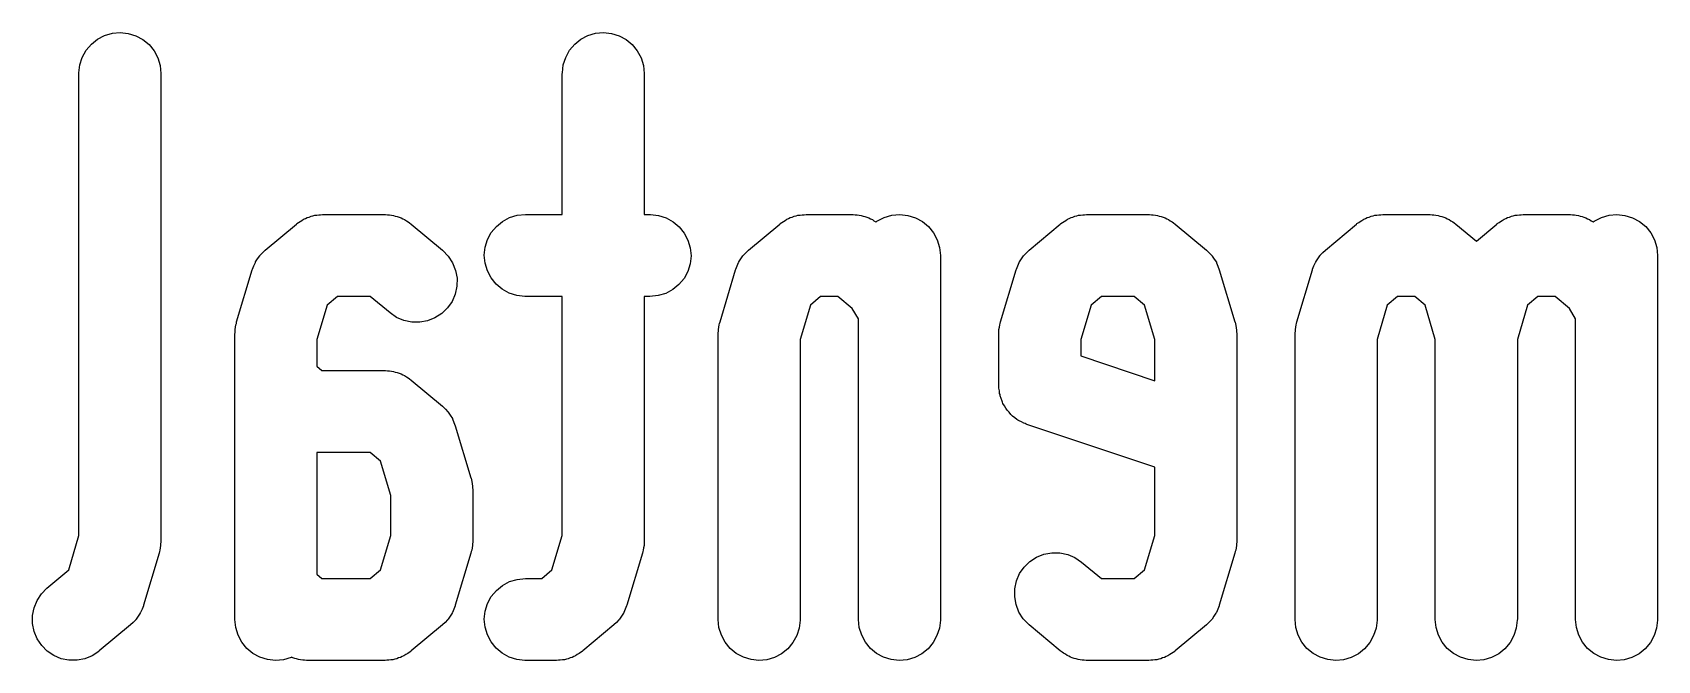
# Model space of a CAD drawing. Extents: x 69 to 230, y -100 to -50.
# Drawn here: x 155.13 to 162.58, y -59.07 to -56.19 of the extents above; entities that cross this region are included whole.
import ezdxf

# ---------------------------------------------------------------- set-up
doc = ezdxf.new("R2010")
doc.units = 0
doc.layers.add('BLACK', color=7, linetype='CONTINUOUS')

msp = doc.modelspace()

# ---------------------------------------------------------------- linework, layer by layer
at = {"layer": 'BLACK', "linetype": 'CONTINUOUS'}
for p, q in [((155.433, -56.2241), (155.465, -56.2071)), ((155.465, -56.2071), (155.501, -56.1968)), ((155.501, -56.1968), (155.537, -56.1935)), ((155.537, -56.1935), (155.573, -56.1973)), ((155.573, -56.1973), (155.608, -56.2081)), ((155.608, -56.2081), (155.641, -56.2255)), ((157.647, -56.2241), (157.68, -56.2071)), ((157.68, -56.2071), (157.715, -56.1968)), ((157.715, -56.1968), (157.751, -56.1935)), ((157.751, -56.1935), (157.788, -56.1973)), ((157.788, -56.1973), (157.823, -56.2081)), ((157.823, -56.2081), (157.855, -56.2255)), ((155.363, -56.3071), (155.381, -56.275)), ((155.381, -56.275), (155.405, -56.247)), ((155.405, -56.247), (155.433, -56.2241)), ((155.641, -56.2255), (155.669, -56.2488)), ((155.669, -56.2488), (155.692, -56.2772)), ((155.692, -56.2772), (155.709, -56.3095)), ((157.578, -56.3071), (157.595, -56.275)), ((157.595, -56.275), (157.619, -56.247)), ((157.619, -56.247), (157.647, -56.2241)), ((157.855, -56.2255), (157.883, -56.2488)), ((157.883, -56.2488), (157.906, -56.2772)), ((157.906, -56.2772), (157.923, -56.3095)), ((155.348, -56.3783), (155.352, -56.342)), ((155.352, -56.342), (155.363, -56.3071)), ((155.709, -56.3095), (155.72, -56.3445)), ((155.72, -56.3445), (155.723, -56.381)), ((157.563, -56.3783), (157.567, -56.342)), ((157.567, -56.342), (157.578, -56.3071)), ((157.923, -56.3095), (157.934, -56.3445)), ((157.934, -56.3445), (157.938, -56.381)), ((155.348, -56.381), (155.348, -56.3783)), ((155.348, -58.4963), (155.348, -56.381)), ((155.723, -56.381), (155.723, -58.5238)), ((157.562, -56.381), (157.563, -56.3783)), ((157.562, -57.0268), (157.562, -56.381)), ((157.938, -56.381), (157.938, -57.0268)), ((156.437, -57.0294), (156.447, -57.0276)), ((156.447, -57.0276), (156.455, -57.0276)), ((156.455, -57.0276), (156.464, -57.0268)), ((156.464, -57.0268), (156.75, -57.0268)), ((156.75, -57.0268), (156.753, -57.0268)), ((156.753, -57.0268), (156.761, -57.0278)), ((156.761, -57.0278), (156.77, -57.0279)), ((156.77, -57.0279), (156.78, -57.0298)), ((157.356, -57.0304), (157.393, -57.0268)), ((157.393, -57.0268), (157.562, -57.0268)), ((157.938, -57.0268), (157.964, -57.0268)), ((157.964, -57.0268), (157.967, -57.0268)), ((157.967, -57.0268), (158.003, -57.0309)), ((158.652, -57.0294), (158.661, -57.0276)), ((158.661, -57.0276), (158.67, -57.0276)), ((158.67, -57.0276), (158.679, -57.0268)), ((158.679, -57.0268), (158.893, -57.0268)), ((158.893, -57.0268), (158.895, -57.0268)), ((158.895, -57.0268), (158.904, -57.0278)), ((158.904, -57.0278), (158.913, -57.0279)), ((158.913, -57.0279), (158.922, -57.0298)), ((159.072, -57.0301), (159.108, -57.0268)), ((159.108, -57.0268), (159.145, -57.0306)), ((159.937, -57.0294), (159.947, -57.0276)), ((159.947, -57.0276), (159.955, -57.0276)), ((159.955, -57.0276), (159.964, -57.0268)), ((159.964, -57.0268), (160.25, -57.0268)), ((160.25, -57.0268), (160.253, -57.0268)), ((160.253, -57.0268), (160.261, -57.0278)), ((160.261, -57.0278), (160.27, -57.0279)), ((160.27, -57.0279), (160.28, -57.0298)), ((161.294, -57.0294), (161.304, -57.0276)), ((161.304, -57.0276), (161.313, -57.0276)), ((161.313, -57.0276), (161.321, -57.0268)), ((161.321, -57.0268), (161.536, -57.0268)), ((161.536, -57.0268), (161.538, -57.0268)), ((161.538, -57.0268), (161.547, -57.0278)), ((161.547, -57.0278), (161.556, -57.0279)), ((161.556, -57.0279), (161.565, -57.0298)), ((161.937, -57.0294), (161.947, -57.0276)), ((161.947, -57.0276), (161.955, -57.0276)), ((161.955, -57.0276), (161.964, -57.0268)), ((161.964, -57.0268), (162.179, -57.0268)), ((162.179, -57.0268), (162.181, -57.0268)), ((162.181, -57.0268), (162.19, -57.0278)), ((162.19, -57.0278), (162.199, -57.0279)), ((162.199, -57.0279), (162.208, -57.0298)), ((162.358, -57.0301), (162.394, -57.0268)), ((162.394, -57.0268), (162.431, -57.0306)), ((156.201, -57.1893), (156.344, -57.0702)), ((156.344, -57.0702), (156.346, -57.0686)), ((156.346, -57.0686), (156.354, -57.0637)), ((156.354, -57.0637), (156.361, -57.0581)), ((156.361, -57.0581), (156.369, -57.0537)), ((156.369, -57.0537), (156.377, -57.0484)), ((156.377, -57.0484), (156.385, -57.0451)), ((156.385, -57.0451), (156.393, -57.0409)), ((156.393, -57.0409), (156.402, -57.0382)), ((156.402, -57.0382), (156.411, -57.0346)), ((156.411, -57.0346), (156.419, -57.0329)), ((156.419, -57.0329), (156.428, -57.0304)), ((156.428, -57.0304), (156.437, -57.0294)), ((156.78, -57.0298), (156.789, -57.0309)), ((156.789, -57.0309), (156.797, -57.0336)), ((156.797, -57.0336), (156.806, -57.0354)), ((156.806, -57.0354), (156.815, -57.0391)), ((156.815, -57.0391), (156.824, -57.0419)), ((156.824, -57.0419), (156.832, -57.0462)), ((156.832, -57.0462), (156.84, -57.0497)), ((156.84, -57.0497), (156.848, -57.055)), ((156.848, -57.055), (156.856, -57.0596)), ((156.856, -57.0596), (156.863, -57.0653)), ((156.863, -57.0653), (156.87, -57.0702)), ((156.87, -57.0702), (157.013, -57.1893)), ((157.237, -57.1094), (157.261, -57.0812)), ((157.261, -57.0812), (157.289, -57.0581)), ((157.289, -57.0581), (157.321, -57.0409)), ((157.321, -57.0409), (157.356, -57.0304)), ((158.003, -57.0309), (158.038, -57.0419)), ((158.038, -57.0419), (158.07, -57.0596)), ((158.07, -57.0596), (158.098, -57.0831)), ((158.098, -57.0831), (158.121, -57.1116)), ((158.416, -57.1893), (158.559, -57.0702)), ((158.559, -57.0702), (158.561, -57.0686)), ((158.561, -57.0686), (158.568, -57.0637)), ((158.568, -57.0637), (158.575, -57.0581)), ((158.575, -57.0581), (158.583, -57.0537)), ((158.583, -57.0537), (158.591, -57.0484)), ((158.591, -57.0484), (158.599, -57.0451)), ((158.599, -57.0451), (158.607, -57.0409)), ((158.607, -57.0409), (158.616, -57.0382)), ((158.616, -57.0382), (158.625, -57.0346)), ((158.625, -57.0346), (158.634, -57.0329)), ((158.634, -57.0329), (158.642, -57.0304)), ((158.642, -57.0304), (158.652, -57.0294)), ((158.922, -57.0298), (158.932, -57.0309)), ((158.932, -57.0309), (158.94, -57.0336)), ((158.94, -57.0336), (158.949, -57.0354)), ((158.949, -57.0354), (158.958, -57.0391)), ((158.958, -57.0391), (158.967, -57.0419)), ((158.967, -57.0419), (158.974, -57.0462)), ((158.974, -57.0462), (158.983, -57.0497)), ((158.983, -57.0497), (158.99, -57.055)), ((158.99, -57.055), (158.999, -57.0596)), ((158.999, -57.0596), (159, -57.0608)), ((159, -57.0608), (159.004, -57.0574)), ((159.004, -57.0574), (159.037, -57.0404)), ((159.037, -57.0404), (159.072, -57.0301)), ((159.145, -57.0306), (159.18, -57.0414)), ((159.18, -57.0414), (159.212, -57.0588)), ((159.212, -57.0588), (159.24, -57.0822)), ((159.24, -57.0822), (159.263, -57.1105)), ((159.701, -57.1893), (159.844, -57.0702)), ((159.844, -57.0702), (159.846, -57.0686)), ((159.846, -57.0686), (159.854, -57.0637)), ((159.854, -57.0637), (159.861, -57.0581)), ((159.861, -57.0581), (159.869, -57.0537)), ((159.869, -57.0537), (159.877, -57.0484)), ((159.877, -57.0484), (159.885, -57.0451)), ((159.885, -57.0451), (159.893, -57.0409)), ((159.893, -57.0409), (159.902, -57.0382)), ((159.902, -57.0382), (159.911, -57.0346)), ((159.911, -57.0346), (159.919, -57.0329)), ((159.919, -57.0329), (159.928, -57.0304)), ((159.928, -57.0304), (159.937, -57.0294)), ((160.28, -57.0298), (160.289, -57.0309)), ((160.289, -57.0309), (160.297, -57.0336)), ((160.297, -57.0336), (160.306, -57.0354)), ((160.306, -57.0354), (160.315, -57.0391)), ((160.315, -57.0391), (160.324, -57.0419)), ((160.324, -57.0419), (160.332, -57.0462)), ((160.332, -57.0462), (160.34, -57.0497)), ((160.34, -57.0497), (160.348, -57.055)), ((160.348, -57.055), (160.356, -57.0596)), ((160.356, -57.0596), (160.363, -57.0653)), ((160.363, -57.0653), (160.37, -57.0702)), ((160.37, -57.0702), (160.513, -57.1893)), ((161.059, -57.1893), (161.201, -57.0702)), ((161.201, -57.0702), (161.203, -57.0686)), ((161.203, -57.0686), (161.211, -57.0637)), ((161.211, -57.0637), (161.218, -57.0581)), ((161.218, -57.0581), (161.226, -57.0537)), ((161.226, -57.0537), (161.234, -57.0484)), ((161.234, -57.0484), (161.242, -57.0451)), ((161.242, -57.0451), (161.25, -57.0409)), ((161.25, -57.0409), (161.259, -57.0382)), ((161.259, -57.0382), (161.268, -57.0346)), ((161.268, -57.0346), (161.277, -57.0329)), ((161.277, -57.0329), (161.285, -57.0304)), ((161.285, -57.0304), (161.294, -57.0294)), ((161.565, -57.0298), (161.575, -57.0309)), ((161.575, -57.0309), (161.583, -57.0336)), ((161.583, -57.0336), (161.592, -57.0354)), ((161.592, -57.0354), (161.601, -57.0391)), ((161.601, -57.0391), (161.61, -57.0419)), ((161.61, -57.0419), (161.617, -57.0462)), ((161.617, -57.0462), (161.625, -57.0497)), ((161.625, -57.0497), (161.633, -57.055)), ((161.633, -57.055), (161.642, -57.0596)), ((161.642, -57.0596), (161.648, -57.0653)), ((161.648, -57.0653), (161.656, -57.0702)), ((161.656, -57.0702), (161.75, -57.1488)), ((161.75, -57.1488), (161.844, -57.0702)), ((161.844, -57.0702), (161.846, -57.0686)), ((161.846, -57.0686), (161.854, -57.0637)), ((161.854, -57.0637), (161.861, -57.0581)), ((161.861, -57.0581), (161.869, -57.0537)), ((161.869, -57.0537), (161.877, -57.0484)), ((161.877, -57.0484), (161.885, -57.0451)), ((161.885, -57.0451), (161.893, -57.0409)), ((161.893, -57.0409), (161.902, -57.0382)), ((161.902, -57.0382), (161.911, -57.0346)), ((161.911, -57.0346), (161.919, -57.0329)), ((161.919, -57.0329), (161.928, -57.0304)), ((161.928, -57.0304), (161.937, -57.0294)), ((162.208, -57.0298), (162.218, -57.0309)), ((162.218, -57.0309), (162.226, -57.0336)), ((162.226, -57.0336), (162.235, -57.0354)), ((162.235, -57.0354), (162.243, -57.0391)), ((162.243, -57.0391), (162.252, -57.0419)), ((162.252, -57.0419), (162.26, -57.0462)), ((162.26, -57.0462), (162.268, -57.0497)), ((162.268, -57.0497), (162.276, -57.055)), ((162.276, -57.055), (162.285, -57.0596)), ((162.285, -57.0596), (162.286, -57.0608)), ((162.286, -57.0608), (162.29, -57.0574)), ((162.29, -57.0574), (162.323, -57.0404)), ((162.323, -57.0404), (162.358, -57.0301)), ((162.431, -57.0306), (162.466, -57.0414)), ((162.466, -57.0414), (162.498, -57.0588)), ((162.498, -57.0588), (162.526, -57.0822)), ((162.526, -57.0822), (162.549, -57.1105)), ((157.205, -57.213), (157.209, -57.1766)), ((157.209, -57.1766), (157.22, -57.1416)), ((157.22, -57.1416), (157.237, -57.1094)), ((158.121, -57.1116), (158.138, -57.144)), ((158.138, -57.144), (158.148, -57.1792)), ((159.263, -57.1105), (159.28, -57.1428)), ((159.28, -57.1428), (159.291, -57.1779)), ((162.549, -57.1105), (162.566, -57.1428)), ((162.566, -57.1428), (162.577, -57.1779)), ((156.149, -57.2615), (156.156, -57.2459)), ((156.156, -57.2447), (156.157, -57.2433)), ((156.156, -57.2459), (156.156, -57.2447)), ((156.157, -57.2433), (156.166, -57.2294)), ((156.166, -57.2294), (156.176, -57.2154)), ((156.176, -57.2154), (156.177, -57.2143)), ((156.177, -57.2143), (156.178, -57.2131)), ((156.178, -57.2131), (156.19, -57.2013)), ((156.19, -57.2013), (156.201, -57.1893)), ((157.013, -57.1893), (157.015, -57.191)), ((157.015, -57.191), (157.04, -57.2174)), ((157.04, -57.2174), (157.06, -57.2482)), ((157.06, -57.2482), (157.073, -57.2823)), ((157.209, -57.2494), (157.205, -57.213)), ((157.219, -57.2845), (157.209, -57.2494)), ((158.148, -57.252), (158.137, -57.2869)), ((158.148, -57.1792), (158.152, -57.2156)), ((158.152, -57.2156), (158.148, -57.252)), ((158.363, -57.2615), (158.37, -57.2459)), ((158.37, -57.2459), (158.371, -57.2447)), ((158.371, -57.2433), (158.381, -57.2294)), ((158.371, -57.2447), (158.371, -57.2433)), ((158.381, -57.2294), (158.39, -57.2154)), ((158.39, -57.2154), (158.391, -57.2143)), ((158.391, -57.2143), (158.392, -57.2131)), ((158.392, -57.2131), (158.404, -57.2013)), ((158.404, -57.2013), (158.416, -57.1893)), ((159.291, -57.1779), (159.295, -57.2143)), ((159.295, -57.2143), (159.295, -58.881)), ((159.649, -57.2615), (159.656, -57.2459)), ((159.656, -57.2447), (159.657, -57.2433)), ((159.656, -57.2459), (159.656, -57.2447)), ((159.657, -57.2433), (159.666, -57.2294)), ((159.666, -57.2294), (159.676, -57.2154)), ((159.676, -57.2154), (159.677, -57.2143)), ((159.677, -57.2143), (159.678, -57.2131)), ((159.678, -57.2131), (159.69, -57.2013)), ((159.69, -57.2013), (159.701, -57.1893)), ((160.513, -57.1893), (160.515, -57.191)), ((160.515, -57.191), (160.527, -57.2031)), ((160.527, -57.2031), (160.538, -57.2151)), ((160.538, -57.2151), (160.539, -57.2163)), ((160.539, -57.2163), (160.54, -57.2174)), ((160.54, -57.2174), (160.549, -57.2316)), ((160.549, -57.2316), (160.559, -57.2456)), ((160.559, -57.2456), (160.559, -57.247)), ((160.559, -57.247), (160.56, -57.2482)), ((160.56, -57.2482), (160.566, -57.2639)), ((161.006, -57.2615), (161.013, -57.2459)), ((161.013, -57.2459), (161.014, -57.2447)), ((161.014, -57.2433), (161.024, -57.2294)), ((161.014, -57.2447), (161.014, -57.2433)), ((161.024, -57.2294), (161.033, -57.2154)), ((161.033, -57.2154), (161.034, -57.2143)), ((161.034, -57.2143), (161.035, -57.2131)), ((161.035, -57.2131), (161.047, -57.2013)), ((161.047, -57.2013), (161.059, -57.1893)), ((162.577, -57.1779), (162.58, -57.2143)), ((162.58, -57.2143), (162.58, -58.881)), ((156.07, -57.5176), (156.142, -57.2795)), ((156.142, -57.2795), (156.143, -57.277)), ((156.143, -57.277), (156.149, -57.2615)), ((157.073, -57.2823), (157.08, -57.3183)), ((157.08, -57.3183), (157.079, -57.3549)), ((157.236, -57.317), (157.219, -57.2845)), ((157.259, -57.3455), (157.236, -57.317)), ((158.12, -57.3191), (158.096, -57.3473)), ((158.137, -57.2869), (158.12, -57.3191)), ((158.285, -57.5175), (158.356, -57.2795)), ((158.356, -57.2795), (158.357, -57.277)), ((158.357, -57.277), (158.363, -57.2615)), ((159.57, -57.5176), (159.642, -57.2795)), ((159.642, -57.2795), (159.643, -57.277)), ((159.643, -57.277), (159.649, -57.2615)), ((160.566, -57.2639), (160.572, -57.2795)), ((160.572, -57.2795), (160.644, -57.5175)), ((160.928, -57.5175), (160.999, -57.2795)), ((160.999, -57.2795), (161, -57.277)), ((161, -57.277), (161.006, -57.2615)), ((157.071, -57.3907), (157.057, -57.4243)), ((157.079, -57.3549), (157.071, -57.3907)), ((157.287, -57.369), (157.259, -57.3455)), ((157.319, -57.3866), (157.287, -57.369)), ((157.354, -57.3977), (157.319, -57.3866)), ((157.39, -57.4018), (157.354, -57.3977)), ((158.001, -57.3982), (157.964, -57.4018)), ((158.036, -57.3876), (158.001, -57.3982)), ((158.068, -57.3705), (158.036, -57.3876)), ((158.096, -57.3473), (158.068, -57.3705)), ((156.485, -57.4413), (156.438, -57.5989)), ((156.532, -57.4018), (156.485, -57.4413)), ((156.682, -57.4018), (156.532, -57.4018)), ((156.773, -57.4774), (156.682, -57.4018)), ((157.036, -57.4544), (157.01, -57.4799)), ((157.057, -57.4243), (157.036, -57.4544)), ((157.393, -57.4018), (157.39, -57.4018)), ((157.562, -57.4018), (157.393, -57.4018)), ((157.562, -58.4963), (157.562, -57.4018)), ((157.964, -57.4018), (157.938, -57.4018)), ((157.938, -57.4018), (157.938, -58.5238)), ((158.699, -57.4413), (158.652, -57.5989)), ((158.746, -57.4018), (158.699, -57.4413)), ((158.825, -57.4018), (158.746, -57.4018)), ((158.891, -57.457), (158.825, -57.4018)), ((158.92, -57.5043), (158.891, -57.457)), ((159.985, -57.4413), (159.938, -57.5989)), ((160.032, -57.4018), (159.985, -57.4413)), ((160.182, -57.4018), (160.032, -57.4018)), ((160.229, -57.4413), (160.182, -57.4018)), ((160.277, -57.5989), (160.229, -57.4413)), ((161.342, -57.4413), (161.295, -57.5989)), ((161.389, -57.4018), (161.342, -57.4413)), ((161.468, -57.4018), (161.389, -57.4018)), ((161.515, -57.4413), (161.468, -57.4018)), ((161.562, -57.5989), (161.515, -57.4413)), ((161.985, -57.4413), (161.938, -57.5989)), ((162.032, -57.4018), (161.985, -57.4413)), ((162.111, -57.4018), (162.032, -57.4018)), ((162.177, -57.457), (162.111, -57.4018)), ((162.205, -57.5043), (162.177, -57.457)), ((156.063, -57.5535), (156.065, -57.543)), ((156.065, -57.543), (156.067, -57.5324)), ((156.067, -57.5324), (156.069, -57.5251)), ((156.069, -57.5251), (156.07, -57.5176)), ((156.803, -57.4979), (156.773, -57.4774)), ((156.837, -57.5122), (156.803, -57.4979)), ((156.873, -57.5197), (156.837, -57.5122)), ((156.909, -57.5201), (156.873, -57.5197)), ((156.945, -57.5134), (156.909, -57.5201)), ((156.979, -57.4998), (156.945, -57.5134)), ((157.01, -57.4799), (156.979, -57.4998)), ((158.278, -57.5535), (158.28, -57.543)), ((158.28, -57.543), (158.281, -57.5324)), ((158.281, -57.5324), (158.283, -57.5251)), ((158.283, -57.5251), (158.285, -57.5175)), ((158.92, -58.881), (158.92, -57.5043)), ((159.563, -57.5535), (159.565, -57.543)), ((159.565, -57.543), (159.567, -57.5324)), ((159.567, -57.5324), (159.569, -57.5251)), ((159.569, -57.5251), (159.57, -57.5176)), ((160.644, -57.5175), (160.645, -57.5201)), ((160.645, -57.5201), (160.646, -57.5276)), ((160.646, -57.5276), (160.648, -57.535)), ((160.648, -57.535), (160.649, -57.5456)), ((160.649, -57.5456), (160.651, -57.5561)), ((160.921, -57.5535), (160.923, -57.543)), ((160.923, -57.543), (160.924, -57.5324)), ((160.924, -57.5324), (160.926, -57.5251)), ((160.926, -57.5251), (160.928, -57.5175)), ((162.205, -58.881), (162.205, -57.5043)), ((156.062, -57.5714), (156.063, -57.5688)), ((156.062, -58.881), (156.062, -57.5714)), ((156.063, -57.5612), (156.063, -57.5535)), ((156.063, -57.5688), (156.063, -57.5612)), ((156.438, -57.5989), (156.438, -57.7217)), ((158.277, -57.5688), (158.278, -57.5612)), ((158.277, -57.5714), (158.277, -57.5688)), ((158.277, -58.881), (158.277, -57.5714)), ((158.278, -57.5612), (158.278, -57.5535)), ((158.652, -57.5989), (158.652, -58.881)), ((159.562, -57.5714), (159.563, -57.5688)), ((159.562, -57.8095), (159.562, -57.5714)), ((159.563, -57.5612), (159.563, -57.5535)), ((159.563, -57.5688), (159.563, -57.5612)), ((159.938, -57.5989), (159.938, -57.6744)), ((160.277, -57.7875), (160.277, -57.5989)), ((160.651, -57.5561), (160.651, -57.5638)), ((160.651, -57.5638), (160.652, -57.5714)), ((160.652, -57.5714), (160.652, -58.5238)), ((160.92, -57.5688), (160.921, -57.5612)), ((160.92, -57.5714), (160.92, -57.5688)), ((160.92, -58.881), (160.92, -57.5714)), ((160.921, -57.5612), (160.921, -57.5535)), ((161.295, -57.5989), (161.295, -58.881)), ((161.562, -58.881), (161.562, -57.5989)), ((161.938, -57.5989), (161.938, -58.881)), ((159.938, -57.6744), (160.277, -57.7875)), ((156.438, -57.7217), (156.461, -57.7411)), ((156.461, -57.7411), (156.75, -57.7411)), ((156.75, -57.7411), (156.753, -57.7411)), ((156.753, -57.7411), (156.761, -57.7421)), ((156.761, -57.7421), (156.77, -57.7422)), ((156.77, -57.7422), (156.78, -57.7441)), ((156.78, -57.7441), (156.789, -57.7452)), ((156.789, -57.7452), (156.797, -57.7478)), ((156.797, -57.7478), (156.806, -57.7497)), ((156.806, -57.7497), (156.815, -57.7534)), ((156.815, -57.7534), (156.824, -57.7562)), ((156.824, -57.7562), (156.832, -57.7605)), ((156.832, -57.7605), (156.84, -57.764)), ((156.84, -57.764), (156.848, -57.7693)), ((156.848, -57.7693), (156.856, -57.7739)), ((156.856, -57.7739), (156.863, -57.7796)), ((156.863, -57.7796), (156.87, -57.7845)), ((156.87, -57.7845), (157.013, -57.9036)), ((159.563, -57.8153), (159.562, -57.8095)), ((159.563, -57.8212), (159.563, -57.8153)), ((159.565, -57.8335), (159.563, -57.8212)), ((159.566, -57.8459), (159.565, -57.8335)), ((159.568, -57.8515), (159.566, -57.8459)), ((157.013, -57.9036), (157.015, -57.9053)), ((157.015, -57.9053), (157.027, -57.9174)), ((157.027, -57.9174), (157.038, -57.9294)), ((159.569, -57.8573), (159.568, -57.8515)), ((159.573, -57.869), (159.569, -57.8573)), ((159.577, -57.881), (159.573, -57.869)), ((159.579, -57.8861), (159.577, -57.881)), ((159.581, -57.8916), (159.579, -57.8861)), ((159.588, -57.9023), (159.581, -57.8916)), ((159.594, -57.9133), (159.588, -57.9023)), ((159.598, -57.9178), (159.594, -57.9133)), ((159.601, -57.9228), (159.598, -57.9178)), ((157.038, -57.9294), (157.039, -57.9306)), ((157.039, -57.9306), (157.04, -57.9317)), ((157.04, -57.9317), (157.049, -57.9459)), ((157.049, -57.9459), (157.059, -57.9599)), ((157.059, -57.9599), (157.059, -57.9613)), ((157.059, -57.9613), (157.06, -57.9625)), ((157.06, -57.9625), (157.066, -57.9782)), ((157.066, -57.9782), (157.072, -57.9937)), ((157.072, -57.9937), (157.144, -58.2318)), ((159.609, -57.932), (159.601, -57.9228)), ((159.617, -57.9416), (159.609, -57.932)), ((159.621, -57.9454), (159.617, -57.9416)), ((159.625, -57.9497), (159.621, -57.9454)), ((159.636, -57.957), (159.625, -57.9497)), ((159.645, -57.965), (159.636, -57.957)), ((159.65, -57.9677), (159.645, -57.965)), ((159.655, -57.9712), (159.65, -57.9677)), ((159.666, -57.9764), (159.655, -57.9712)), ((159.677, -57.9824), (159.666, -57.9764)), ((159.683, -57.9841), (159.677, -57.9824)), ((159.688, -57.9866), (159.683, -57.9841)), ((159.691, -57.9874), (159.688, -57.9866)), ((160.277, -58.1828), (159.691, -57.9874)), ((156.438, -58.1161), (156.438, -58.6741)), ((156.682, -58.1161), (156.438, -58.1161)), ((156.729, -58.1555), (156.682, -58.1161)), ((156.777, -58.3132), (156.729, -58.1555)), ((160.277, -58.4963), (160.277, -58.1828)), ((157.144, -58.2318), (157.145, -58.2343)), ((157.145, -58.2343), (157.146, -58.2419)), ((157.146, -58.2419), (157.148, -58.2493)), ((157.148, -58.2493), (157.149, -58.2599)), ((157.149, -58.2599), (157.151, -58.2704)), ((157.151, -58.2704), (157.151, -58.2781)), ((157.151, -58.2781), (157.152, -58.2857)), ((157.152, -58.2857), (157.152, -58.5238)), ((156.777, -58.4963), (156.777, -58.3132)), ((155.301, -58.654), (155.348, -58.4963)), ((156.729, -58.654), (156.777, -58.4963)), ((157.515, -58.654), (157.562, -58.4963)), ((160.229, -58.654), (160.277, -58.4963)), ((155.715, -58.5777), (155.644, -58.8158)), ((155.717, -58.5701), (155.715, -58.5777)), ((155.719, -58.5628), (155.717, -58.5701)), ((155.72, -58.5522), (155.719, -58.5628)), ((155.722, -58.5418), (155.72, -58.5522)), ((155.723, -58.5264), (155.722, -58.5341)), ((155.722, -58.5341), (155.722, -58.5418)), ((155.723, -58.5238), (155.723, -58.5264)), ((157.144, -58.5777), (157.072, -58.8158)), ((157.145, -58.5701), (157.144, -58.5777)), ((157.148, -58.5628), (157.145, -58.5701)), ((157.149, -58.5522), (157.148, -58.5628)), ((157.151, -58.5418), (157.149, -58.5522)), ((157.152, -58.5264), (157.151, -58.5341)), ((157.151, -58.5341), (157.151, -58.5418)), ((157.152, -58.5238), (157.152, -58.5264)), ((157.93, -58.5777), (157.858, -58.8158)), ((157.931, -58.5701), (157.93, -58.5777)), ((157.933, -58.5628), (157.931, -58.5701)), ((157.935, -58.5522), (157.933, -58.5628)), ((157.937, -58.5418), (157.935, -58.5522)), ((157.938, -58.5238), (157.937, -58.5264)), ((157.937, -58.5264), (157.937, -58.5341)), ((157.937, -58.5341), (157.937, -58.5418)), ((159.735, -58.5954), (159.769, -58.5818)), ((159.769, -58.5818), (159.805, -58.5751)), ((159.805, -58.5751), (159.842, -58.5755)), ((159.842, -58.5755), (159.878, -58.583)), ((159.878, -58.583), (159.911, -58.5973)), ((160.644, -58.5777), (160.572, -58.8158)), ((160.645, -58.5701), (160.644, -58.5777)), ((160.648, -58.5628), (160.645, -58.5701)), ((160.649, -58.5522), (160.648, -58.5628)), ((160.651, -58.5418), (160.649, -58.5522)), ((160.652, -58.5264), (160.651, -58.5341)), ((160.651, -58.5341), (160.651, -58.5418)), ((160.652, -58.5238), (160.652, -58.5264)), ((155.201, -58.7369), (155.301, -58.654)), ((156.682, -58.6935), (156.729, -58.654)), ((157.468, -58.6935), (157.515, -58.654)), ((159.657, -58.671), (159.678, -58.6409)), ((159.678, -58.6409), (159.704, -58.6154)), ((159.704, -58.6154), (159.735, -58.5954)), ((159.911, -58.5973), (159.941, -58.6179)), ((159.941, -58.6179), (160.032, -58.6935)), ((160.182, -58.6935), (160.229, -58.654)), ((155.176, -58.763), (155.201, -58.7369)), ((156.438, -58.6741), (156.461, -58.6935)), ((156.461, -58.6935), (156.682, -58.6935)), ((157.261, -58.7479), (157.289, -58.7248)), ((157.289, -58.7248), (157.321, -58.7076)), ((157.321, -58.7076), (157.356, -58.697)), ((157.356, -58.697), (157.393, -58.6935)), ((157.393, -58.6935), (157.468, -58.6935)), ((159.635, -58.7403), (159.643, -58.7046)), ((159.635, -58.7769), (159.635, -58.7403)), ((159.643, -58.7046), (159.657, -58.671)), ((160.032, -58.6935), (160.182, -58.6935)), ((155.142, -58.8274), (155.156, -58.7935)), ((155.156, -58.7935), (155.176, -58.763)), ((157.209, -58.8432), (157.22, -58.8083)), ((157.22, -58.8083), (157.237, -58.7761)), ((157.237, -58.7761), (157.261, -58.7479)), ((159.641, -58.8129), (159.635, -58.7769)), ((159.654, -58.847), (159.641, -58.8129)), ((155.135, -58.8633), (155.142, -58.8274)), ((155.135, -58.8999), (155.135, -58.8633)), ((155.608, -58.8822), (155.596, -58.894)), ((155.609, -58.8809), (155.608, -58.8822)), ((155.61, -58.8799), (155.609, -58.8809)), ((155.619, -58.8659), (155.61, -58.8799)), ((155.629, -58.8519), (155.619, -58.8659)), ((155.63, -58.8493), (155.629, -58.8506)), ((155.629, -58.8506), (155.629, -58.8519)), ((155.637, -58.8338), (155.63, -58.8493)), ((155.643, -58.8183), (155.637, -58.8338)), ((155.644, -58.8158), (155.643, -58.8183)), ((156.066, -58.9174), (156.062, -58.881)), ((157.037, -58.8822), (157.025, -58.894)), ((157.038, -58.8809), (157.037, -58.8822)), ((157.039, -58.8799), (157.038, -58.8809)), ((157.048, -58.8659), (157.039, -58.8799)), ((157.057, -58.8519), (157.048, -58.8659)), ((157.058, -58.8506), (157.057, -58.8519)), ((157.059, -58.8493), (157.058, -58.8506)), ((157.065, -58.8338), (157.059, -58.8493)), ((157.072, -58.8183), (157.065, -58.8338)), ((157.072, -58.8158), (157.072, -58.8183)), ((157.205, -58.8796), (157.209, -58.8432)), ((157.209, -58.9161), (157.205, -58.8796)), ((157.822, -58.8822), (157.81, -58.894)), ((157.823, -58.8809), (157.822, -58.8822)), ((157.824, -58.8799), (157.823, -58.8809)), ((157.834, -58.8659), (157.824, -58.8799)), ((157.843, -58.8519), (157.834, -58.8659)), ((157.844, -58.8506), (157.843, -58.8519)), ((157.851, -58.8338), (157.844, -58.8493)), ((157.844, -58.8493), (157.844, -58.8506)), ((157.857, -58.8183), (157.851, -58.8338)), ((157.858, -58.8158), (157.857, -58.8183)), ((158.28, -58.9174), (158.277, -58.881)), ((158.652, -58.8836), (158.648, -58.9199)), ((158.652, -58.881), (158.652, -58.8836)), ((158.923, -58.9174), (158.92, -58.881)), ((159.295, -58.8836), (159.291, -58.9199)), ((159.295, -58.881), (159.295, -58.8836)), ((159.674, -58.8778), (159.654, -58.847)), ((159.699, -58.9043), (159.674, -58.8778)), ((160.537, -58.8822), (160.525, -58.894)), ((160.538, -58.8809), (160.537, -58.8822)), ((160.539, -58.8799), (160.538, -58.8809)), ((160.548, -58.8659), (160.539, -58.8799)), ((160.557, -58.8519), (160.548, -58.8659)), ((160.558, -58.8506), (160.557, -58.8519)), ((160.559, -58.8493), (160.558, -58.8506)), ((160.565, -58.8338), (160.559, -58.8493)), ((160.572, -58.8183), (160.565, -58.8338)), ((160.572, -58.8158), (160.572, -58.8183)), ((160.923, -58.9174), (160.92, -58.881)), ((161.295, -58.8836), (161.291, -58.9199)), ((161.295, -58.881), (161.295, -58.8836)), ((161.566, -58.9174), (161.562, -58.881)), ((161.937, -58.8836), (161.933, -58.9199)), ((161.938, -58.881), (161.937, -58.8836)), ((162.209, -58.9174), (162.205, -58.881)), ((162.58, -58.8836), (162.576, -58.9199)), ((162.58, -58.881), (162.58, -58.8836)), ((155.142, -58.9358), (155.135, -58.8999)), ((155.156, -58.9696), (155.142, -58.9358)), ((155.584, -58.9059), (155.441, -59.025)), ((155.596, -58.894), (155.584, -58.9059)), ((156.077, -58.9524), (156.066, -58.9174)), ((156.094, -58.9847), (156.077, -58.9524)), ((157.013, -58.9059), (156.87, -59.025)), ((157.025, -58.894), (157.013, -58.9059)), ((157.219, -58.9512), (157.209, -58.9161)), ((157.236, -58.9836), (157.219, -58.9512)), ((157.799, -58.9059), (157.656, -59.025)), ((157.81, -58.894), (157.799, -58.9059)), ((158.291, -58.9524), (158.28, -58.9174)), ((158.308, -58.9847), (158.291, -58.9524)), ((158.637, -58.9548), (158.619, -58.9869)), ((158.648, -58.9199), (158.637, -58.9548)), ((158.934, -58.9524), (158.923, -58.9174)), ((158.951, -58.9847), (158.934, -58.9524)), ((159.279, -58.9548), (159.262, -58.9869)), ((159.291, -58.9199), (159.279, -58.9548)), ((159.701, -58.9059), (159.699, -58.9043)), ((159.844, -59.025), (159.701, -58.9059)), ((160.513, -58.9059), (160.37, -59.025)), ((160.525, -58.894), (160.513, -58.9059)), ((160.934, -58.9524), (160.923, -58.9174)), ((160.951, -58.9847), (160.934, -58.9524)), ((161.279, -58.9548), (161.262, -58.9869)), ((161.291, -58.9199), (161.279, -58.9548)), ((161.577, -58.9524), (161.566, -58.9174)), ((161.594, -58.9847), (161.577, -58.9524)), ((161.922, -58.9548), (161.905, -58.9869)), ((161.933, -58.9199), (161.922, -58.9548)), ((162.22, -58.9524), (162.209, -58.9174)), ((162.237, -58.9847), (162.22, -58.9524)), ((162.565, -58.9548), (162.548, -58.9869)), ((162.576, -58.9199), (162.565, -58.9548)), ((155.177, -59), (155.156, -58.9696)), ((155.202, -59.0259), (155.177, -59)), ((155.233, -59.0462), (155.202, -59.0259)), ((155.439, -59.0267), (155.409, -59.0468)), ((155.441, -59.025), (155.439, -59.0267)), ((156.117, -59.0131), (156.094, -58.9847)), ((156.145, -59.0364), (156.117, -59.0131)), ((156.177, -59.0538), (156.145, -59.0364)), ((156.854, -59.0371), (156.845, -59.0416)), ((156.861, -59.0315), (156.854, -59.0371)), ((156.868, -59.0267), (156.861, -59.0315)), ((156.87, -59.025), (156.868, -59.0267)), ((157.259, -59.0121), (157.236, -58.9836)), ((157.287, -59.0357), (157.259, -59.0121)), ((157.319, -59.0533), (157.287, -59.0357)), ((157.639, -59.0371), (157.631, -59.0416)), ((157.646, -59.0315), (157.639, -59.0371)), ((157.654, -59.0267), (157.646, -59.0315)), ((157.656, -59.025), (157.654, -59.0267)), ((158.331, -59.0131), (158.308, -58.9847)), ((158.359, -59.0364), (158.331, -59.0131)), ((158.392, -59.0538), (158.359, -59.0364)), ((158.567, -59.0378), (158.535, -59.0548)), ((158.595, -59.0149), (158.567, -59.0378)), ((158.619, -58.9869), (158.595, -59.0149)), ((158.974, -59.0131), (158.951, -58.9847)), ((159.002, -59.0364), (158.974, -59.0131)), ((159.034, -59.0538), (159.002, -59.0364)), ((159.21, -59.0378), (159.177, -59.0548)), ((159.238, -59.0149), (159.21, -59.0378)), ((159.262, -58.9869), (159.238, -59.0149)), ((159.852, -59.03), (159.844, -59.025)), ((159.858, -59.0357), (159.852, -59.03)), ((159.867, -59.0402), (159.858, -59.0357)), ((160.354, -59.0371), (160.345, -59.0416)), ((160.361, -59.0315), (160.354, -59.0371)), ((160.368, -59.0267), (160.361, -59.0315)), ((160.37, -59.025), (160.368, -59.0267)), ((160.974, -59.0131), (160.951, -58.9847)), ((161.002, -59.0364), (160.974, -59.0131)), ((161.034, -59.0538), (161.002, -59.0364)), ((161.21, -59.0378), (161.177, -59.0548)), ((161.238, -59.0149), (161.21, -59.0378)), ((161.262, -58.9869), (161.238, -59.0149)), ((161.617, -59.0131), (161.594, -58.9847)), ((161.645, -59.0364), (161.617, -59.0131)), ((161.677, -59.0538), (161.645, -59.0364)), ((161.853, -59.0378), (161.82, -59.0548)), ((161.881, -59.0149), (161.853, -59.0378)), ((161.905, -58.9869), (161.881, -59.0149)), ((162.26, -59.0131), (162.237, -58.9847)), ((162.288, -59.0364), (162.26, -59.0131)), ((162.32, -59.0538), (162.288, -59.0364)), ((162.496, -59.0378), (162.463, -59.0548)), ((162.524, -59.0149), (162.496, -59.0378)), ((162.548, -58.9869), (162.524, -59.0149)), ((155.267, -59.0603), (155.233, -59.0462)), ((155.302, -59.0675), (155.267, -59.0603)), ((155.339, -59.0676), (155.302, -59.0675)), ((155.375, -59.0606), (155.339, -59.0676)), ((155.409, -59.0468), (155.375, -59.0606)), ((156.212, -59.0646), (156.177, -59.0538)), ((156.249, -59.0684), (156.212, -59.0646)), ((156.285, -59.0651), (156.249, -59.0684)), ((156.32, -59.0548), (156.285, -59.0651)), ((156.322, -59.0541), (156.32, -59.0548)), ((156.328, -59.0562), (156.322, -59.0541)), ((156.337, -59.0599), (156.328, -59.0562)), ((156.345, -59.0617), (156.337, -59.0599)), ((156.354, -59.0644), (156.345, -59.0617)), ((156.363, -59.0654), (156.354, -59.0644)), ((156.373, -59.0674), (156.363, -59.0654)), ((156.381, -59.0674), (156.373, -59.0674)), ((156.39, -59.0684), (156.381, -59.0674)), ((156.393, -59.0685), (156.39, -59.0684)), ((156.75, -59.0685), (156.393, -59.0685)), ((156.759, -59.0676), (156.75, -59.0685)), ((156.768, -59.0676), (156.759, -59.0676)), ((156.777, -59.0658), (156.768, -59.0676)), ((156.786, -59.0649), (156.777, -59.0658)), ((156.795, -59.0623), (156.786, -59.0649)), ((156.804, -59.0606), (156.795, -59.0623)), ((156.812, -59.057), (156.804, -59.0606)), ((156.821, -59.0543), (156.812, -59.057)), ((156.829, -59.0501), (156.821, -59.0543)), ((156.837, -59.0468), (156.829, -59.0501)), ((156.845, -59.0416), (156.837, -59.0468)), ((157.354, -59.0644), (157.319, -59.0533)), ((157.39, -59.0684), (157.354, -59.0644)), ((157.393, -59.0685), (157.39, -59.0684)), ((157.536, -59.0685), (157.393, -59.0685)), ((157.545, -59.0676), (157.536, -59.0685)), ((157.553, -59.0676), (157.545, -59.0676)), ((157.563, -59.0658), (157.553, -59.0676)), ((157.572, -59.0649), (157.563, -59.0658)), ((157.581, -59.0623), (157.572, -59.0649)), ((157.589, -59.0606), (157.581, -59.0623)), ((157.598, -59.057), (157.589, -59.0606)), ((157.607, -59.0543), (157.598, -59.057)), ((157.615, -59.0501), (157.607, -59.0543)), ((157.623, -59.0468), (157.615, -59.0501)), ((157.631, -59.0416), (157.623, -59.0468)), ((158.427, -59.0646), (158.392, -59.0538)), ((158.463, -59.0684), (158.427, -59.0646)), ((158.499, -59.0651), (158.463, -59.0684)), ((158.535, -59.0548), (158.499, -59.0651)), ((159.069, -59.0646), (159.034, -59.0538)), ((159.106, -59.0684), (159.069, -59.0646)), ((159.142, -59.0651), (159.106, -59.0684)), ((159.177, -59.0548), (159.142, -59.0651)), ((159.875, -59.0456), (159.867, -59.0402)), ((159.883, -59.049), (159.875, -59.0456)), ((159.89, -59.0533), (159.883, -59.049)), ((159.899, -59.0562), (159.89, -59.0533)), ((159.908, -59.0599), (159.899, -59.0562)), ((159.917, -59.0617), (159.908, -59.0599)), ((159.925, -59.0644), (159.917, -59.0617)), ((159.935, -59.0654), (159.925, -59.0644)), ((159.944, -59.0674), (159.935, -59.0654)), ((159.953, -59.0674), (159.944, -59.0674)), ((159.962, -59.0684), (159.953, -59.0674)), ((159.964, -59.0685), (159.962, -59.0684)), ((160.25, -59.0685), (159.964, -59.0685)), ((160.259, -59.0676), (160.25, -59.0685)), ((160.268, -59.0676), (160.259, -59.0676)), ((160.277, -59.0658), (160.268, -59.0676)), ((160.286, -59.0649), (160.277, -59.0658)), ((160.295, -59.0623), (160.286, -59.0649)), ((160.304, -59.0606), (160.295, -59.0623)), ((160.312, -59.057), (160.304, -59.0606)), ((160.321, -59.0543), (160.312, -59.057)), ((160.329, -59.0501), (160.321, -59.0543)), ((160.337, -59.0468), (160.329, -59.0501)), ((160.345, -59.0416), (160.337, -59.0468)), ((161.069, -59.0646), (161.034, -59.0538)), ((161.106, -59.0684), (161.069, -59.0646)), ((161.142, -59.0651), (161.106, -59.0684)), ((161.177, -59.0548), (161.142, -59.0651)), ((161.712, -59.0646), (161.677, -59.0538)), ((161.749, -59.0684), (161.712, -59.0646)), ((161.785, -59.0651), (161.749, -59.0684)), ((161.82, -59.0548), (161.785, -59.0651)), ((162.355, -59.0646), (162.32, -59.0538)), ((162.392, -59.0684), (162.355, -59.0646)), ((162.428, -59.0651), (162.392, -59.0684)), ((162.463, -59.0548), (162.428, -59.0651))]:
    msp.add_line(p, q, dxfattribs=at)

doc.saveas('drawing.dxf')
